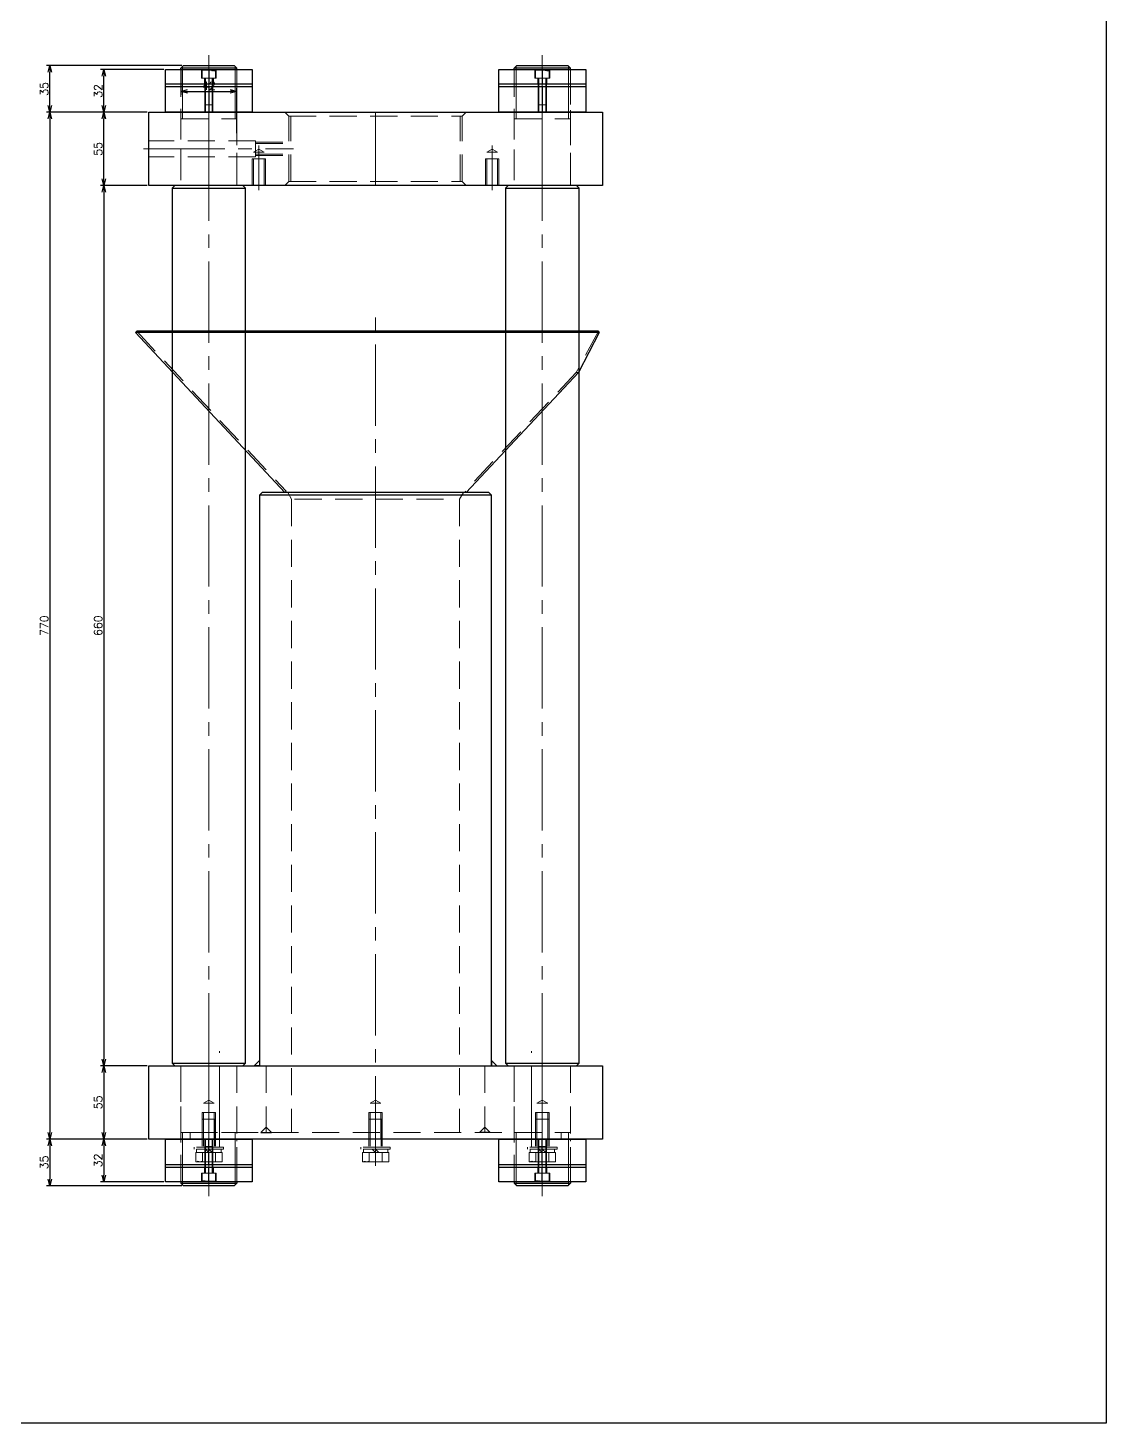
# Model space of a CAD drawing. Header units: millimetres. Extents: x 0 to 49006, y -7876 to 6995.
# Drawn here: x 19661 to 20469, y -3889 to -2843 of the extents above; entities that cross this region are included whole.
import ezdxf

# ---------------------------------------------------------------- set-up
doc = ezdxf.new("R2010")
doc.units = ezdxf.units.MM
doc.header["$LTSCALE"] = 3.2
doc.header["$PDMODE"] = 99
doc.header["$PDSIZE"] = 1
doc.linetypes.add('CENTER2', pattern=[28.575, 19.05, -3.175, 3.175, -3.175])
doc.linetypes.add('HIDDEN', pattern=[9.525, 6.35, -3.175])
for name, color, linetype, lineweight in [('01_NORMAL', 7, 'Continuous', 25), ('04_HIDDEN', 2, 'HIDDEN', 13), ('05_CENTER', 4, 'CENTER2', 13), ('08_DIM', 3, 'Continuous', 13)]:
    doc.layers.add(name, color=color, linetype=linetype, lineweight=lineweight)
doc.layers.add('10_DRAFT', color=8, linetype='Continuous', lineweight=0, plot=False)
doc.styles.add('KSS_TXT', font='txt.shx', dxfattribs={"bigfont": 'extfont2.shx'})
doc.styles.add('KSS_TXT_L', font='txt.shx', dxfattribs={"height": 36, "bigfont": 'extfont2.shx'})
doc.dimstyles.new('KSS_DIM', dxfattribs={"dimscale": 12, "dimtxt": 3, "dimasz": 2.5, "dimexe": 1.25, "dimexo": 0.625, "dimtad": 1, "dimdsep": 46, "dimtxsty": 'KSS_TXT', "dimblk": 'OPEN30', "dimcen": 0, "dimazin": 2, "dimtfac": 0.75, "dimtmove": 0, "dimatfit": 3, "dimldrblk": 'OPEN30', "dimfxl": 1.25, "dimtolj": 1, "dimarcsym": 0})

# ---------------------------------------------------------------- blocks, each defined once
blk = doc.blocks.new('_Open30')
at = {"color": 0, "linetype": 'ByBlock', "lineweight": -2}
for p, q in [((-1, 0.27), (0, 0)), ((0, 0), (-1, -0.27)), ((0, 0), (-1, 0))]:
    blk.add_line(p, q, dxfattribs=at)
blk = doc.blocks.new('*D756')
at = {"layer": '08_DIM', "color": 0, "lineweight": -2, "transparency": 16777216}
for p, q in [((19750.4, -2906.2), (19715.3, -2906.2)), ((19717.8, -2956.2), (19717.8, -2911.2)), ((19750.4, -2961.2), (19715.3, -2961.2))]:
    blk.add_line(p, q, dxfattribs=at)
at = {"layer": 'Defpoints', "color": 0, "transparency": 16777216}
for p in [(19717.8, -2906.2), (19751.6, -2906.2), (19751.6, -2961.2)]:
    blk.add_point(p, dxfattribs=at)
at = {"layer": '08_DIM', "color": 0, "lineweight": -2, "transparency": 16777216, "xscale": 5, "yscale": 5, "zscale": 5}
for p, rotation in [((19717.8, -2906.2), 90), ((19717.8, -2961.2), 270)]:
    blk.add_blockref('_Open30', p, dxfattribs=dict(at, rotation=rotation))
at = {"layer": '08_DIM', "color": 0, "transparency": 16777216, "insert": (19713.5, -2933.7), "char_height": 6, "attachment_point": 5, "rotation": 90, "style": 'KSS_TXT'}
blk.add_mtext('\\A1;55', dxfattribs=at)
blk = doc.blocks.new('*D802')
at = {"layer": '08_DIM', "color": 0, "lineweight": -2, "transparency": 16777216}
for p, q in [((19750.4, -3621.2), (19715.3, -3621.2)), ((19717.8, -3626.2), (19717.8, -3671.2)), ((19750.4, -3676.2), (19715.3, -3676.2))]:
    blk.add_line(p, q, dxfattribs=at)
at = {"layer": 'Defpoints', "color": 0, "transparency": 16777216}
for p in [(19751.6, -3621.2), (19717.8, -3676.2), (19751.6, -3676.2)]:
    blk.add_point(p, dxfattribs=at)
at = {"layer": '08_DIM', "color": 0, "lineweight": -2, "transparency": 16777216, "xscale": 5, "yscale": 5, "zscale": 5}
for p, rotation in [((19717.8, -3621.2), 90), ((19717.8, -3676.2), 270)]:
    blk.add_blockref('_Open30', p, dxfattribs=dict(at, rotation=rotation))
at = {"layer": '08_DIM', "color": 0, "transparency": 16777216, "insert": (19713.5, -3648.7), "char_height": 6, "attachment_point": 5, "rotation": 90, "style": 'KSS_TXT'}
blk.add_mtext('\\A1;55', dxfattribs=at)
blk = doc.blocks.new('*D803')
at = {"layer": '08_DIM', "color": 0, "lineweight": -2, "transparency": 16777216}
for p, q in [((19750.4, -2961.2), (19715.3, -2961.2)), ((19717.8, -2966.2), (19717.8, -3616.2)), ((19750.4, -3621.2), (19715.3, -3621.2))]:
    blk.add_line(p, q, dxfattribs=at)
at = {"layer": 'Defpoints', "color": 0, "transparency": 16777216}
for p in [(19751.6, -2961.2), (19717.8, -3621.2), (19751.6, -3621.2)]:
    blk.add_point(p, dxfattribs=at)
at = {"layer": '08_DIM', "color": 0, "lineweight": -2, "transparency": 16777216, "xscale": 5, "yscale": 5, "zscale": 5}
for p, rotation in [((19717.8, -2961.2), 90), ((19717.8, -3621.2), 270)]:
    blk.add_blockref('_Open30', p, dxfattribs=dict(at, rotation=rotation))
at = {"layer": '08_DIM', "color": 0, "transparency": 16777216, "insert": (19713.5, -3291.2), "char_height": 6, "attachment_point": 5, "rotation": 90, "style": 'KSS_TXT'}
blk.add_mtext('\\A1;660', dxfattribs=at)
blk = doc.blocks.new('*D804')
at = {"layer": '08_DIM', "color": 0, "lineweight": -2, "transparency": 16777216}
for p, q in [((19750.4, -2906.2), (19674.8, -2906.2)), ((19677.3, -2911.2), (19677.3, -3671.2)), ((19750.4, -3676.2), (19674.8, -3676.2))]:
    blk.add_line(p, q, dxfattribs=at)
at = {"layer": 'Defpoints', "color": 0, "transparency": 16777216}
for p in [(19751.6, -2906.2), (19677.3, -3676.2), (19751.6, -3676.2)]:
    blk.add_point(p, dxfattribs=at)
at = {"layer": '08_DIM', "color": 0, "lineweight": -2, "transparency": 16777216, "xscale": 5, "yscale": 5, "zscale": 5}
for p, rotation in [((19677.3, -2906.2), 90), ((19677.3, -3676.2), 270)]:
    blk.add_blockref('_Open30', p, dxfattribs=dict(at, rotation=rotation))
at = {"layer": '08_DIM', "color": 0, "transparency": 16777216, "insert": (19673.1, -3291.2), "char_height": 6, "attachment_point": 5, "rotation": 90, "style": 'KSS_TXT'}
blk.add_mtext('\\A1;770', dxfattribs=at)
blk = doc.blocks.new('*D806')
at = {"layer": '08_DIM', "color": 0, "lineweight": -2, "transparency": 16777216}
for p, q in [((19776.4, -2871.2), (19674.8, -2871.2)), ((19677.3, -2901.2), (19677.3, -2876.2)), ((19750.4, -2906.2), (19674.8, -2906.2))]:
    blk.add_line(p, q, dxfattribs=at)
at = {"layer": 'Defpoints', "color": 0, "transparency": 16777216}
for p in [(19677.3, -2871.2), (19777.6, -2871.2), (19751.6, -2906.2)]:
    blk.add_point(p, dxfattribs=at)
at = {"layer": '08_DIM', "color": 0, "lineweight": -2, "transparency": 16777216, "xscale": 5, "yscale": 5, "zscale": 5}
for p, rotation in [((19677.3, -2871.2), 90), ((19677.3, -2906.2), 270)]:
    blk.add_blockref('_Open30', p, dxfattribs=dict(at, rotation=rotation))
at = {"layer": '08_DIM', "color": 0, "transparency": 16777216, "insert": (19673.1, -2888.7), "char_height": 6, "attachment_point": 5, "rotation": 90, "style": 'KSS_TXT'}
blk.add_mtext('\\A1;35', dxfattribs=at)
blk = doc.blocks.new('*D807')
at = {"layer": '08_DIM', "color": 0, "lineweight": -2, "transparency": 16777216}
for p, q in [((19750.4, -3676.2), (19715.3, -3676.2)), ((19717.8, -3681.2), (19717.8, -3703.2)), ((19762.9, -3708.2), (19715.3, -3708.2))]:
    blk.add_line(p, q, dxfattribs=at)
at = {"layer": 'Defpoints', "color": 0, "transparency": 16777216}
for p in [(19751.6, -3676.2), (19717.8, -3708.2), (19764.1, -3708.2)]:
    blk.add_point(p, dxfattribs=at)
at = {"layer": '08_DIM', "color": 0, "lineweight": -2, "transparency": 16777216, "xscale": 5, "yscale": 5, "zscale": 5}
for p, rotation in [((19717.8, -3676.2), 90), ((19717.8, -3708.2), 270)]:
    blk.add_blockref('_Open30', p, dxfattribs=dict(at, rotation=rotation))
at = {"layer": '08_DIM', "color": 0, "transparency": 16777216, "insert": (19713.5, -3692.2), "char_height": 6, "attachment_point": 5, "rotation": 90, "style": 'KSS_TXT'}
blk.add_mtext('\\A1;32', dxfattribs=at)
blk = doc.blocks.new('*D808')
at = {"layer": '08_DIM', "color": 0, "lineweight": -2, "transparency": 16777216}
for p, q in [((19762.9, -2874.2), (19715.3, -2874.2)), ((19717.8, -2901.2), (19717.8, -2879.2)), ((19750.4, -2906.2), (19715.3, -2906.2))]:
    blk.add_line(p, q, dxfattribs=at)
at = {"layer": 'Defpoints', "color": 0, "transparency": 16777216}
for p in [(19717.8, -2874.2), (19764.1, -2874.2), (19751.6, -2906.2)]:
    blk.add_point(p, dxfattribs=at)
at = {"layer": '08_DIM', "color": 0, "lineweight": -2, "transparency": 16777216, "xscale": 5, "yscale": 5, "zscale": 5}
for p, rotation in [((19717.8, -2874.2), 90), ((19717.8, -2906.2), 270)]:
    blk.add_blockref('_Open30', p, dxfattribs=dict(at, rotation=rotation))
at = {"layer": '08_DIM', "color": 0, "transparency": 16777216, "insert": (19713.5, -2890.2), "char_height": 6, "attachment_point": 5, "rotation": 90, "style": 'KSS_TXT'}
blk.add_mtext('\\A1;32', dxfattribs=at)
blk = doc.blocks.new('*D809')
at = {"layer": '08_DIM', "color": 0, "lineweight": -2, "transparency": 16777216}
for p, q in [((19750.4, -3676.2), (19674.8, -3676.2)), ((19677.3, -3681.2), (19677.3, -3706.2)), ((19776.4, -3711.2), (19674.8, -3711.2))]:
    blk.add_line(p, q, dxfattribs=at)
at = {"layer": 'Defpoints', "color": 0, "transparency": 16777216}
for p in [(19751.6, -3676.2), (19677.3, -3711.2), (19777.6, -3711.2)]:
    blk.add_point(p, dxfattribs=at)
at = {"layer": '08_DIM', "color": 0, "lineweight": -2, "transparency": 16777216, "xscale": 5, "yscale": 5, "zscale": 5}
for p, rotation in [((19677.3, -3676.2), 90), ((19677.3, -3711.2), 270)]:
    blk.add_blockref('_Open30', p, dxfattribs=dict(at, rotation=rotation))
at = {"layer": '08_DIM', "color": 0, "transparency": 16777216, "insert": (19673.1, -3693.7), "char_height": 6, "attachment_point": 5, "rotation": 90, "style": 'KSS_TXT'}
blk.add_mtext('\\A1;35', dxfattribs=at)
blk = doc.blocks.new('*D817')
at = {"layer": '08_DIM', "color": 0, "lineweight": -2, "transparency": 16777216}
for p, q in [((19775.6, -2874.5), (19775.6, -2893.1)), ((19780.6, -2890.6), (19812.6, -2890.6)), ((19817.6, -2922), (19817.6, -2888.1))]:
    blk.add_line(p, q, dxfattribs=at)
at = {"layer": 'Defpoints', "color": 0, "transparency": 16777216}
for p in [(19775.6, -2873.2), (19817.6, -2890.6), (19817.6, -2923.2)]:
    blk.add_point(p, dxfattribs=at)
at = {"layer": '08_DIM', "color": 0, "lineweight": -2, "transparency": 16777216, "xscale": 5, "yscale": 5, "zscale": 5, "rotation": 180}
blk.add_blockref('_Open30', (19775.6, -2890.6), dxfattribs=at)
at = {"layer": '08_DIM', "color": 0, "lineweight": -2, "transparency": 16777216, "xscale": 5, "yscale": 5, "zscale": 5}
blk.add_blockref('_Open30', (19817.6, -2890.6), dxfattribs=at)
at = {"layer": '08_DIM', "color": 0, "transparency": 16777216, "insert": (19796.6, -2886.4), "char_height": 6, "attachment_point": 5, "style": 'KSS_TXT'}
blk.add_mtext('\\A1;42', dxfattribs=at)
blk = doc.blocks.new('A$C7AFA21F4_1_1')
at = {"color": 0}
for p, q in [((-9.8, 11), (9.8, 11)), ((-9.8, 4), (-9.8, 11)), ((-4.9, 4), (-4.9, 11)), ((4.9, 4), (4.9, 11)), ((9.8, 4), (9.8, 11)), ((-11, 1.5), (11, 1.5)), ((-11, 1.5), (-11, 0)), ((-11, 0), (11, 0)), ((9.8, 4), (-9.8, 4)), ((-9.2, 4), (-9.2, 1.5)), ((0, 1.5), (-2.5, 4)), ((0, 4), (2.5, 1.5)), ((9.2, 1.5), (9.2, 4)), ((11, 0), (11, 1.5))]:
    blk.add_line(p, q, dxfattribs=at)
at = {"color": 0, "linetype": 'CENTER2'}
blk.add_line((0, -24), (0, 14), dxfattribs=at)
at = {"color": 0, "linetype": 'HIDDEN'}
for p, q in [((-5, -21), (-5, 0)), ((-4.2, -21), (-4.2, 0)), ((4.2, -21), (4.2, 0)), ((5, -21), (5, 0)), ((-5, -21), (5, -21))]:
    blk.add_line(p, q, dxfattribs=at)
at = {"layer": '10_DRAFT', "style": 'KSS_TXT_L'}
blk.add_text('BT-M10x25L,SW,PW', height=0.3, dxfattribs=at).set_placement((5.1, 10.7))
blk = doc.blocks.new('A$C069B405E_1_1')
at = {"color": 0}
for p, q in [((-179.1, 600.8), (-180, 600)), ((-180, 600), (-68, 480)), ((152, 570), (68, 480)), ((87, 478), (-87, 478))]:
    blk.add_line(p, q, dxfattribs=at)
for p, q in [((167.7, 600), (-180, 600)), ((167, 600.8), (-179.1, 600.8)), ((167.7, 600), (152, 570)), ((167, 600.8), (167.7, 600))]:
    blk.add_line(p, q)
for points in [[(-87, 50), (87, 50), (87, 478), (85, 480), (-85, 480), (-87, 478)], [(-170, 50), (170, 50), (170, -5), (-170, -5)]]:
    blk.add_lwpolyline(points, close=True, dxfattribs=at)
at = {"color": 3}
for points in [[(-87, 50), (-91, 50), (-91, 50), (-87, 54)], [(87, 50), (91, 50), (91, 50), (87, 54)]]:
    blk.add_lwpolyline(points, close=True, dxfattribs=at)
for points in [[(-86, 0), (-78, 0), (-78, 0), (-82, 4)], [(-82, 4), (-86, 0), (-86, 0)], [(86, 0), (78, 0), (78, 0), (82, 4)], [(82, 4), (86, 0), (86, 0)]]:
    blk.add_lwpolyline(points, dxfattribs=at)
for centre, start, end in [((-68, 480), 0, 43.0251), ((68, 480), 136.9749, 180)]:
    blk.add_arc(centre, 1.03, start, end, dxfattribs=at)
at = {"layer": '04_HIDDEN'}
for p, q in [((-179.1, 600.8), (-67.1, 480.8)), ((167, 600.8), (150.4, 570)), ((150.4, 570), (67.1, 480.8)), ((150.4, 570), (152, 570)), ((150.4, 570), (152, 570)), ((-68, 480), (-67.1, 480.8)), ((-63, 475), (-65.9, 480)), ((-63, 475), (-63, 0)), ((51, 475), (-63, 475)), ((63, 475), (65.9, 480)), ((63, 475), (63, 0)), ((68, 480), (67.1, 480.8)), ((-82, 50), (-82, 0)), ((82, 50), (82, 0)), ((-125, 24.3), (-129, 22)), ((-129, -5), (-129, 22)), ((-129, 22), (-121, 22)), ((-121, 22), (-125, 24.3)), ((-121, -5), (-121, 22)), ((0, 24.3), (-4, 22)), ((-4, -5), (-4, 22)), ((-4, 22), (4, 22)), ((4, 22), (0, 24.3)), ((4, -5), (4, 22)), ((125, 24.3), (121, 22)), ((121, -5), (121, 22)), ((121, 22), (129, 22)), ((129, 22), (125, 24.3)), ((129, -5), (129, 22)), ((-130, -5), (-130, 15)), ((-130, 15), (-120, 15)), ((-120, -5), (-120, 15)), ((-5, -5), (-5, 15)), ((-5, 15), (5, 15)), ((5, -5), (5, 15)), ((120, -5), (120, 15)), ((120, 15), (130, 15)), ((130, -5), (130, 15)), ((-139, -5), (-139, 0)), ((-139, 0), (139, 0)), ((139, 0), (139, -5))]:
    blk.add_line(p, q, dxfattribs=at)
at = {"layer": '04_HIDDEN', "color": 9}
for p, q in [((-146, 50), (-146, -5)), ((-104, 50), (-104, -5)), ((104, 50), (104, -5)), ((146, 50), (146, -5))]:
    blk.add_line(p, q, dxfattribs=at)
at = {"layer": '05_CENTER'}
for p, q in [((0, -18.7), (0, 613.4)), ((-117, -11.3), (-117, 60.9)), ((117, -11.3), (117, 60.9)), ((-125, -8.4), (-125, 27.1)), ((125, -8.4), (125, 27.1))]:
    blk.add_line(p, q, dxfattribs=at)
at = {"layer": '05_CENTER', "color": 9}
for p, q in [((-125, 56.4), (-125, -11.4)), ((125, 56.4), (125, -11.4))]:
    blk.add_line(p, q, dxfattribs=at)
blk = doc.blocks.new('A$C17210EBA_1_1')
blk.add_lwpolyline([(-170, -55), (170, -55), (170, 0), (-170, 0)], close=True)
at = {"layer": '04_HIDDEN'}
for p, q in [((-68, 0), (-65, -3)), ((68, 0), (65, -3)), ((-65, -52), (-65, -3)), ((65, -3), (-65, -3)), ((-63.5, -52), (-63.5, -3)), ((63.5, -52), (63.5, -3)), ((65, -52), (65, -3)), ((-87.5, -27.7), (-91.5, -30)), ((-91.5, -55), (-91.5, -30)), ((-91.5, -30), (-83.5, -30)), ((-83.5, -30), (-87.5, -27.7)), ((-83.5, -55), (-83.5, -30)), ((90, -22.5), (65, -22.5)), ((90, -23.5), (65, -23.5)), ((87.5, -27.7), (83.5, -30)), ((83.5, -55), (83.5, -30)), ((83.5, -30), (91.5, -30)), ((91.5, -30), (87.5, -27.7)), ((90, -21.5), (170, -21.5)), ((90, -21.5), (90, -33.5)), ((91.5, -55), (91.5, -30)), ((-92.5, -55), (-92.5, -35)), ((-92.5, -35), (-82.5, -35)), ((-82.5, -55), (-82.5, -35)), ((90, -31.5), (65, -31.5)), ((90, -32.5), (65, -32.5)), ((82.5, -55), (82.5, -35)), ((82.5, -35), (92.5, -35)), ((90, -33.5), (170, -33.5)), ((92.5, -55), (92.5, -35)), ((-68, -55), (-65, -52)), ((65, -52), (-65, -52)), ((68, -55), (65, -52))]:
    blk.add_line(p, q, dxfattribs=at)
at = {"layer": '04_HIDDEN', "color": 9}
for p, q in [((-146, 0), (-146, -55)), ((-104, 0), (-104, -55)), ((104, 0), (104, -55)), ((146, 0), (146, -55))]:
    blk.add_line(p, q, dxfattribs=at)
at = {"layer": '05_CENTER', "color": 9}
for p, q in [((-125, 6.4), (-125, -61.4)), ((125, 6.4), (125, -61.4))]:
    blk.add_line(p, q, dxfattribs=at)
at = {"layer": '05_CENTER'}
for p, q in [((-87.5, -58.4), (-87.5, -24.9)), ((174.1, -27.5), (61.6, -27.5)), ((87.5, -58.4), (87.5, -24.9))]:
    blk.add_line(p, q, dxfattribs=at)
at = {"layer": '10_DRAFT'}
blk.add_line((0, 0), (0, -55), dxfattribs=at)
blk = doc.blocks.new('A$C4D406E66_1_1')
at = {"color": 0}
for p, q in [((0, 32), (0, 21)), ((32.5, 21), (-32.5, 21)), ((32.5, 19), (-32.5, 19)), ((0, 19), (0, 0))]:
    blk.add_line(p, q, dxfattribs=at)
blk.add_lwpolyline([(-32.5, 32), (32.5, 32), (32.5, 0), (-32.5, 0)], close=True, dxfattribs=at)
at = {"layer": '04_HIDDEN'}
for p, q in [((-21, 32), (-21, 0)), ((-19.7, 32), (-19.7, 0)), ((-5.5, 25.5), (-5.5, 32)), ((5.5, 25.5), (5.5, 32)), ((19.7, 32), (19.7, 0)), ((21, 32), (21, 0)), ((-5.5, 25.5), (5.5, 25.5)), ((-3.4, 21), (-3.4, 25.5)), ((3.4, 21), (3.4, 25.5)), ((-3, 19), (-3, 0)), ((-2.5, 19), (-2.5, 0)), ((2.5, 19), (2.5, 0)), ((3, 19), (3, 0))]:
    blk.add_line(p, q, dxfattribs=at)
at = {"layer": '05_CENTER'}
blk.add_line((0, -3.3), (0, 35), dxfattribs=at)
blk = doc.blocks.new('A$C7E8A2BA9_1_1')
at = {"color": 0}
for p, q in [((5, 6), (-5, 6)), ((-5, 6), (-5, 0)), ((5, 0), (-5, 0)), ((5, 0), (5, 6))]:
    blk.add_line(p, q, dxfattribs=at)
at = {"color": 0, "linetype": 'HIDDEN'}
for p, q in [((-3, -20), (-3, 0)), ((-2.5, -20), (-2.5, 0)), ((2.5, -20), (2.5, 0)), ((3, -20), (3, 0)), ((-3, -20), (3, -20))]:
    blk.add_line(p, q, dxfattribs=at)
at = {"color": 0, "linetype": 'CENTER2'}
blk.add_line((0, -21.5), (0, 7.5), dxfattribs=at)
at = {"layer": '10_DRAFT', "style": 'KSS_TXT_L'}
blk.add_text('CS-M6x20L', height=0.3, dxfattribs=at).set_placement((2.2, 5.7))
blk = doc.blocks.new('A$C3F79475E_1_1')
blk.add_blockref('A$C4D406E66_1_1', (0, 0))
at = {"layer": '04_HIDDEN'}
blk.add_blockref('A$C7E8A2BA9_1_1', (0, 25.5), dxfattribs=at)
blk = doc.blocks.new('A$C06BC4911_1_1')
at = {"color": 0}
for p, q in [((-27.5, -2), (27.5, -2)), ((-27.5, -658), (27.5, -658))]:
    blk.add_line(p, q, dxfattribs=at)
blk.add_lwpolyline([(25.5, 0), (-25.5, 0), (-27.5, -2), (-27.5, -658), (-25.5, -660), (25.5, -660), (27.5, -658), (27.5, -2)], close=True, dxfattribs=at)
at = {"layer": '01_NORMAL'}
for p, q in [((-19, 90), (-21, 88)), ((21, 88), (19, 90)), ((-19, -750), (-21, -748)), ((21, -748), (19, -750))]:
    blk.add_line(p, q, dxfattribs=at)
at = {"layer": '04_HIDDEN'}
for p, q in [((-19, 90), (-21, 88)), ((-21, 88), (-21, 0)), ((-21, 88), (21, 88)), ((-19.7, 50), (-19.7, 89.3)), ((19, 90), (-19, 90)), ((21, 88), (19, 90)), ((19.7, 50), (19.7, 89.3)), ((21, 0), (21, 88)), ((-21, 50), (21, 50)), ((-21, -748), (-21, -660)), ((21, -660), (21, -748)), ((-21, -710), (21, -710)), ((-19.7, -710), (-19.7, -749.3)), ((19.7, -710), (19.7, -749.3)), ((-19, -750), (-21, -748)), ((-21, -748), (21, -748)), ((-19, -750), (-21, -748)), ((-21, -748), (21, -748)), ((19, -750), (-19, -750)), ((19, -750), (-19, -750)), ((21, -748), (19, -750)), ((21, -748), (19, -750))]:
    blk.add_line(p, q, dxfattribs=at)
at = {"layer": '05_CENTER'}
blk.add_line((0, -757.9), (0, 97.9), dxfattribs=at)
blk = doc.blocks.new('A$C64A32105_1_1')
for name, p in [('A$C06BC4911_1_1', (-125, 715)), ('A$C06BC4911_1_1', (125, 715)), ('A$C3F79475E_1_1', (-125, 770)), ('A$C3F79475E_1_1', (125, 770)), ('A$C069B405E_1_1', (0, 5))]:
    blk.add_blockref(name, p)
at = {"xscale": -1}
blk.add_blockref('A$C17210EBA_1_1', (0, 770), dxfattribs=at)
at = {"rotation": 180}
for p in [(-125, 0), (125, 0)]:
    blk.add_blockref('A$C3F79475E_1_1', p, dxfattribs=at)
at = {"layer": '04_HIDDEN', "rotation": 180}
for p in [(-125, -6), (0, -6), (125, -6)]:
    blk.add_blockref('A$C7AFA21F4_1_1', p, dxfattribs=at)

msp = doc.modelspace()

# ---------------------------------------------------------------- linework, layer by layer
for p, q in [((19775.601, -2873.23), (19777.601, -2871.23)), ((19775.601, -2874.23), (19775.601, -2873.23)), ((19817.601, -2873.23), (19775.601, -2873.23)), ((19777.601, -2871.23), (19815.601, -2871.23)), ((19815.601, -2871.23), (19817.601, -2873.23)), ((19817.601, -2874.23), (19817.601, -2873.23)), ((20025.601, -2873.23), (20027.601, -2871.23)), ((20025.601, -2874.23), (20025.601, -2873.23)), ((20067.601, -2873.23), (20025.601, -2873.23)), ((20027.601, -2871.23), (20065.601, -2871.23)), ((20065.601, -2871.23), (20067.601, -2873.23)), ((20067.601, -2874.23), (20067.601, -2873.23)), ((19775.601, -3708.23), (19775.601, -3709.23)), ((19775.601, -3709.23), (19817.601, -3709.23)), ((19777.601, -3711.23), (19775.601, -3709.23)), ((19815.601, -3711.23), (19777.601, -3711.23)), ((19817.601, -3709.23), (19815.601, -3711.23)), ((19817.601, -3708.23), (19817.601, -3709.23)), ((20025.601, -3708.23), (20025.601, -3709.23)), ((20025.601, -3709.23), (20067.601, -3709.23)), ((20027.601, -3711.23), (20025.601, -3709.23)), ((20065.601, -3711.23), (20027.601, -3711.23)), ((20067.601, -3709.23), (20065.601, -3711.23)), ((20067.601, -3708.23), (20067.601, -3709.23))]:
    msp.add_line(p, q)
at = {"color": 3}
msp.add_lwpolyline([(18518.185, -1793.526), (20469.34, -1793.526), (20469.34, -3889.179), (18518.185, -3889.179)], close=True, dxfattribs=at)

# ---------------------------------------------------------------- block references
msp.add_blockref('A$C64A32105_1_1', (19921.601, -3676.23))

# ---------------------------------------------------------------- dimensions: what is measured, and where the dimension line sits
at = {"layer": '08_DIM', "color": 1}
for base, p1, p2, picture, middle in [((19677.31, -2871.23), (19751.601, -2906.23), (19777.601, -2871.23), '*D806', (19673.056, -2888.73)), ((19717.775, -2874.23), (19751.601, -2906.23), (19764.101, -2874.23), '*D808', (19713.525, -2890.23)), ((19677.31, -3676.23), (19751.601, -2906.23), (19751.601, -3676.23), '*D804', (19673.06, -3291.23)), ((19717.775, -3621.23), (19751.601, -2961.23), (19751.601, -3621.23), '*D803', (19713.525, -3291.23)), ((19677.31, -3711.23), (19751.601, -3676.23), (19777.601, -3711.23), '*D809', (19673.056, -3693.73)), ((19717.775, -3708.23), (19751.601, -3676.23), (19764.101, -3708.23), '*D807', (19713.525, -3692.23))]:
    dim = msp.add_linear_dim(base=base, p1=p1, p2=p2, angle=90, dimstyle='KSS_DIM', override={"dimscale": 2}, dxfattribs=at)
    dim.commit()
    dim.dimension.update_dxf_attribs({"geometry": picture, "text_midpoint": middle})
at = {"layer": '08_DIM'}
dim = msp.add_linear_dim(base=(19817.601, -2890.626), p1=(19775.601, -2873.23), p2=(19817.601, -2923.23), dimstyle='KSS_DIM', override={"dimscale": 2}, dxfattribs=at)
dim.commit()
dim.dimension.update_dxf_attribs({"geometry": '*D817', "text_midpoint": (19796.601, -2886.376)})
for base, p1, p2, picture, middle in [((19717.775, -2906.23), (19751.601, -2961.23), (19751.601, -2906.23), '*D756', (19713.516, -2933.73)), ((19717.775, -3676.23), (19751.601, -3621.23), (19751.601, -3676.23), '*D802', (19713.516, -3648.73))]:
    dim = msp.add_linear_dim(base=base, p1=p1, p2=p2, angle=90, dimstyle='KSS_DIM', override={"dimscale": 2}, dxfattribs=at)
    dim.commit()
    dim.dimension.update_dxf_attribs({"geometry": picture, "text_midpoint": middle})

doc.saveas('drawing.dxf')
